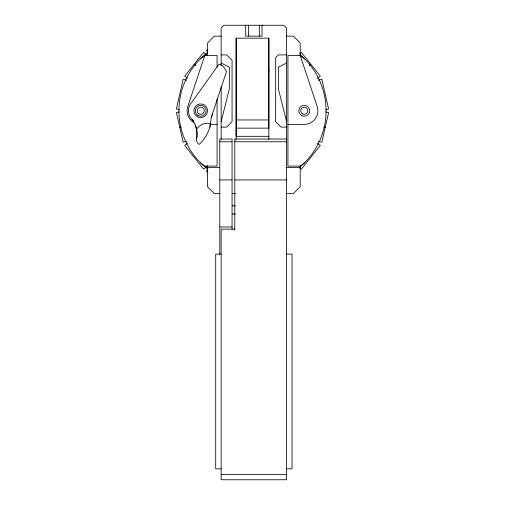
<?xml version="1.0" encoding="UTF-8"?>
<svg xmlns="http://www.w3.org/2000/svg" width="505" height="505" viewBox="0 0 505 505"><rect width="100%" height="100%" fill="white"/><g stroke="black" fill="none" stroke-linecap="round" stroke-linejoin="round"><path stroke-width="0.76" d="M268.849 139.462L268.856 38.184L236.144 38.184L236.144 136.312L268.849 136.312M268.843 38.184L268.843 128.137L236.144 128.137M193.465 120.727A12.335 12.335 0 0 1 191.995 102.035L219.063 64.072L223.273 66.313L226.524 71.54L211.393 116.92L209.884 127.058M196.596 129.394A12.284 12.284 0 0 1 210.686 123.725A38.367 38.367 0 0 1 199.279 144.386A5.132 5.132 0 0 1 196.615 138.862C197.764 132.222 196.363 125.057 192.241 119.66M221.152 121.667L229.333 88.956L229.333 67.152L221.152 63.062M207.757 168.727L206.463 171.41L207.959 172.123M187.62 143.111L184.71 145.427L203.622 169.137L206.526 166.82M299.635 53.782L301.378 52.387L320.29 76.097L317.38 78.42M309.092 65.637L310.834 64.242M200.479 58.744L207.833 53.101M304.521 162.787L300.197 166.101L287.932 166.101L287.932 55.424L300.197 55.424L304.521 58.744M286.569 63.062L278.394 67.152L278.394 88.956L286.569 121.667M207.959 49.402L206.463 50.121L207.757 52.798M179.281 111.921L176.384 112.583L183.132 142.151L186.755 141.324M318.245 80.207L321.868 79.38L328.616 108.947L325.719 109.604M179.761 127.367L181.207 127.033M221.152 36.152L214.341 36.152L207.523 42.969L207.523 55.575M286.569 36.152L293.386 36.152L300.197 42.969L300.197 55.575M221.152 54.887L226.606 54.887L232.06 60.341L232.06 121.667L226.606 127.121L221.152 127.121M286.569 54.887L278.394 54.887L275.667 57.614L275.667 121.667L281.121 127.121L286.569 127.121M236.144 119.956L268.843 119.956M210.055 124.394L217.068 124.394M287.932 124.394L304.288 124.394A13.629 13.629 0 0 0 317.449 107.237L300.197 55.424M286.569 139.039L234.781 139.039L234.781 229.819M219.789 141.766L232.06 141.766M234.781 141.766L286.569 141.766M204.803 166.101L217.068 166.101L217.068 99.075M207.523 167.464L219.637 167.464M286.569 167.464L300.197 167.464M219.789 179.925L232.06 179.925M234.781 179.925L286.569 179.925M219.808 193.554L214.341 193.554L207.523 186.736L207.523 165.526M232.313 193.554L235.437 193.554M286.569 193.554L293.386 193.554L300.197 186.736L300.197 165.526M232.25 205.819L235.368 205.819M232.25 213.994L235.368 213.994M219.789 226.985L232.06 226.985M234.781 229.137L221.152 229.137L221.152 479.75L286.569 479.75L286.569 27.977L283.848 25.25L223.879 25.25L221.152 27.977L221.152 65.41M221.152 254.11L215.704 254.11L215.704 468.848L221.152 468.848M286.569 254.11L292.023 254.11L292.023 468.848L286.569 468.848M221.152 474.599L286.569 474.599M186.755 80.207L183.132 79.38L176.384 108.947L179.281 109.604M325.719 111.921L328.616 112.583L321.868 142.151L318.245 141.324M323.793 127.033L325.239 127.367M191.995 119.47L193.39 120.543M200.479 162.787L207.833 168.43M206.526 54.704L203.622 52.387L184.71 76.097L187.62 78.42M317.38 143.111L320.29 145.427L301.378 169.137L299.635 167.748M194.166 64.242L195.908 65.637M262.038 25.25L262.038 36.152L245.689 36.152L245.689 25.25M259.311 25.25L259.311 36.152M248.409 25.25L248.409 36.152M236.144 38.184L236.144 139.462M232.06 229.32L232.06 139.039L219.789 139.039L219.789 254.223M221.152 86.506L221.152 139.159M217.068 67.184L217.068 55.424L204.803 55.424L187.551 107.237A13.629 13.629 0 0 0 193.895 122.563M268.527 66.755A14.992 14.992 0 0 1 268.527 72.998M300.002 54.584A73.572 73.572 0 0 1 300.002 166.947M207.404 168.897A73.572 73.572 0 0 1 207.404 52.634M212.624 113.947A12.335 12.335 0 0 1 211.393 116.92M195.233 124.836A24.701 24.701 0 0 1 196.615 138.862M198.938 113.833A3.541 3.541 0 0 0 204.254 110.765A3.541 3.541 0 0 0 198.938 107.698A3.541 3.541 0 0 0 198.938 113.833M301.561 115.493A5.46 5.46 0 0 0 309.748 110.765A5.46 5.46 0 0 0 301.561 106.037A5.46 5.46 0 0 0 301.561 115.493M197.985 115.493A5.46 5.46 0 0 0 206.173 110.765A5.46 5.46 0 0 0 197.985 106.037A5.46 5.46 0 0 0 197.985 115.493M302.514 113.833A3.541 3.541 0 0 0 307.829 110.765A3.541 3.541 0 0 0 302.514 107.698A3.541 3.541 0 0 0 302.514 113.833M197.297 116.668A6.83 6.83 0 0 0 207.542 110.753A6.83 6.83 0 0 0 197.297 104.832A6.83 6.83 0 0 0 197.297 116.668"/></g></svg>
